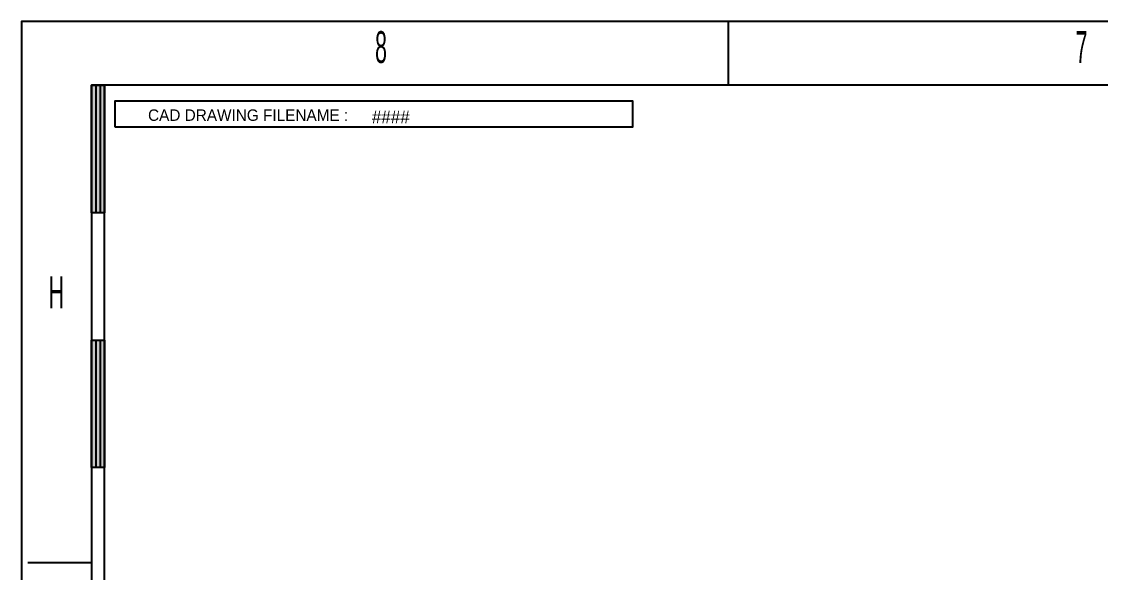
# Model space of a CAD drawing. Header units: inches. Extents: x -0.6 to 43.4, y -0.5 to 33.5.
# Drawn here: x -0.55 to 7.92, y 29.18 to 33.5 of the extents above; entities that cross this region are included whole.
import ezdxf
from ezdxf.enums import TextEntityAlignment as Align

# ---------------------------------------------------------------- set-up
doc = ezdxf.new("R2010")
doc.units = ezdxf.units.IN
doc.header["$MEASUREMENT"] = 0
doc.layers.add('1', color=7, linetype='Continuous')
doc.layers.add('Title', color=6, linetype='Continuous')
doc.styles.add('dgn000', font='dgn000.shx')
doc.styles.add('dgn003', font='dgn003.shx')

# ---------------------------------------------------------------- blocks, each defined once
blk = doc.blocks.new('EFORM-W900KK-13-D-0003-0001')
at = {"layer": 'Title', "extrusion": (0, 0, -1)}
for points in [[(-0.1, 31.9999), (-0.1, 32.9999), (0, 32.9999), (0, 31.9999)], [(-0.1, 29.9999), (-0.1, 30.9999), (0, 30.9999), (0, 29.9999)]]:
    blk.add_hatch(color=256, dxfattribs=at).paths.add_polyline_path(points)
at = {"layer": 'Title'}
for p, q in [((5, 32.9999), (5, 33.4999)), ((0.0334, 32.9999), (0.0334, 31.9999)), ((0.0668, 32.9999), (0.0668, 31.9999)), ((0.1, 0), (0.1, 32.9999)), ((0.0334, 30.9999), (0.0334, 29.9999)), ((0.0668, 30.9999), (0.0668, 29.9999)), ((0, 29.2499), (-0.5, 29.2499))]:
    blk.add_line(p, q, dxfattribs=at)
at = {"layer": 'Title', "flags": 128}
for points in [[(-0.5501, -0.5001), (43.4499, -0.5001), (43.4499, 33.4999), (-0.5501, 33.4999), (-0.5501, -0.5001)], [(0, 0), (42.8999, 0), (42.8999, 32.9999), (0, 32.9999), (0, 0)], [(0, 32.9999), (0.1, 32.9999), (0.1, 31.9999), (0, 31.9999), (0, 32.9999)], [(0.1833, 32.675), (4.25, 32.675), (4.25, 32.875), (0.1833, 32.875), (0.1833, 32.675)], [(0, 30.9999), (0.1, 30.9999), (0.1, 29.9999), (0, 29.9999), (0, 30.9999)]]:
    blk.add_lwpolyline(points, dxfattribs=at)
at = {"layer": '1', "insert": (2.2, 32.7), "char_height": 0.1, "attachment_point": 7, "style": 'dgn003'}
blk.add_mtext('####', dxfattribs=at)
at = {"layer": 'Title', "style": 'dgn000', "width": 0.500016}
for s, p in [('8', (2.2721, 33.2999)), ('7', (7.7721, 33.2999)), ('H', (-0.2779, 31.3749))]:
    blk.add_text(s, height=0.25, dxfattribs=at).set_placement(p, align=Align.MIDDLE_CENTER)
at = {"layer": 'Title', "style": 'dgn000'}
blk.add_text('CAD DRAWING FILENAME :', height=0.09, dxfattribs=at).set_placement((1.2286, 32.7656), align=Align.MIDDLE_CENTER)

msp = doc.modelspace()

# ---------------------------------------------------------------- block references
at = {"layer": 'Title'}
msp.add_blockref('EFORM-W900KK-13-D-0003-0001', (0, 0), dxfattribs=at)

doc.saveas('drawing.dxf')
